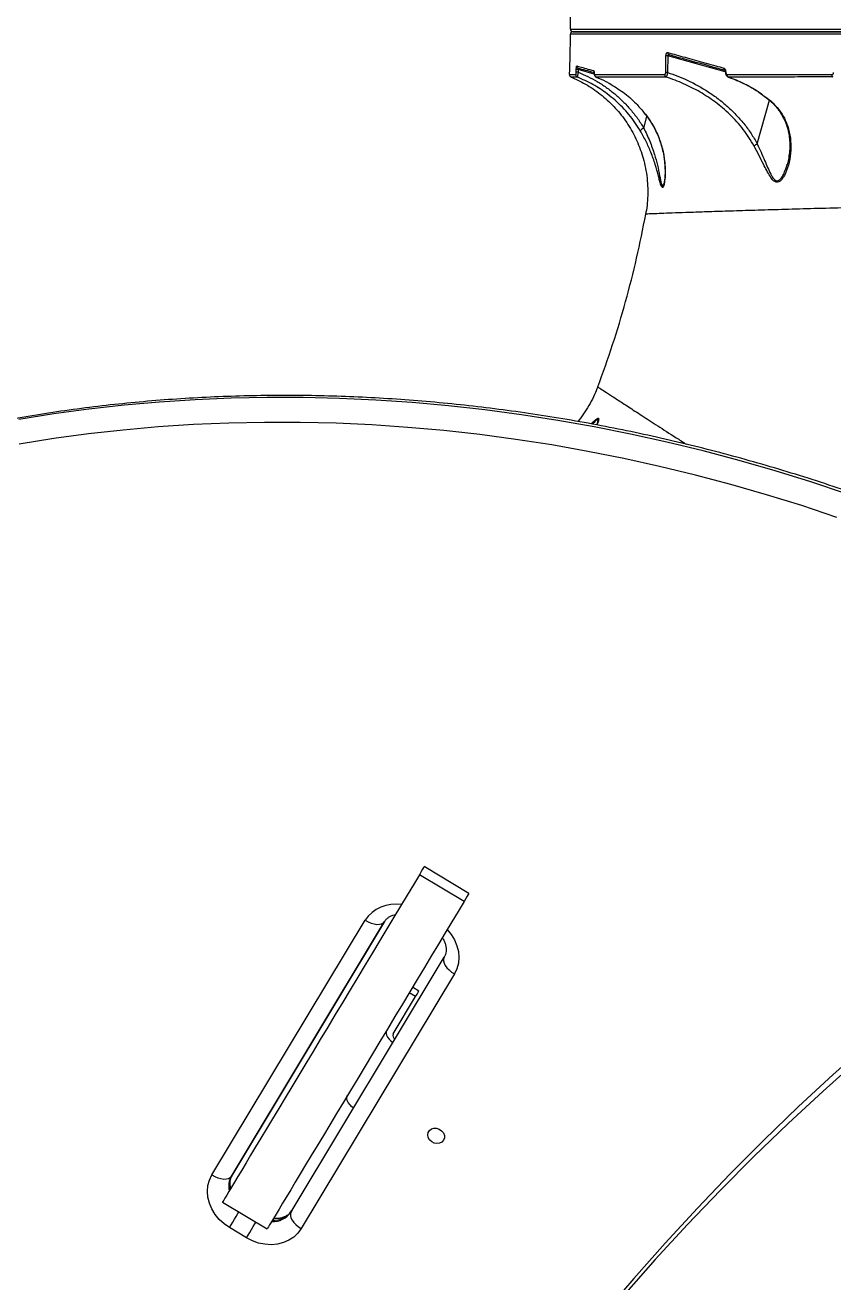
# Model space of a CAD drawing. Header units: millimetres. Extents: x -7098 to 6497, y -6127 to 5201.
# Drawn here: x -1376 to -1051, y 228 to 735 of the extents above; entities that cross this region are included whole.
import ezdxf

# ---------------------------------------------------------------- set-up
doc = ezdxf.new("R2010")
doc.units = ezdxf.units.MM
doc.layers.add('DIKOM_ОБЪЕКТ', color=7, linetype='Continuous')
doc.layers.add('DIKOM_РАЗМЕР_ЗОНА', color=7, linetype='Continuous')
doc.styles.add('style1', font='arial.ttf', dxfattribs={"width": 0.8})
doc.dimstyles.new('1-50', dxfattribs={"dimtxt": 300, "dimasz": 200, "dimexe": 100, "dimexo": 0, "dimgap": 100, "dimtad": 1, "dimdec": 0, "dimtxsty": 'style1', "dimcen": 0, "dimclrd": 7, "dimclre": 7, "dimadec": 1, "dimazin": 2, "dimtfac": 1, "dimtdec": 0, "dimtmove": 1, "dimatfit": 3, "dimfxl": 0, "dimlwd": 25, "dimlwe": 18, "dimarcsym": 0})

# ---------------------------------------------------------------- blocks, each defined once
blk = doc.blocks.new('*D19')
at = {"layer": 'Defpoints', "color": 0, "transparency": 16777216}
for p in [(-3422.39, 1730.25), (4498.46, 1730.25), (-3422.39, -5447.23)]:
    blk.add_point(p, dxfattribs=at)
at = {"layer": 'DIKOM_РАЗМЕР_ЗОНА', "color": 7, "lineweight": 18, "transparency": 16777216}
for p, q in [((-3422.39, 1730.25), (-3422.39, -5547.23)), ((4498.46, 1730.25), (4498.46, -5547.23))]:
    blk.add_line(p, q, dxfattribs=at)
at = {"layer": 'DIKOM_РАЗМЕР_ЗОНА', "color": 7, "lineweight": 25, "transparency": 16777216}
blk.add_line((4298.46, -5447.23), (-3222.39, -5447.23), dxfattribs=at)
at = {"layer": 'DIKOM_РАЗМЕР_ЗОНА', "color": 7, "transparency": 16777216}
for points in [[(-3222.39, -5413.9), (-3222.39, -5480.57), (-3422.39, -5447.23)], [(4298.46, -5413.9), (4298.46, -5480.57), (4498.46, -5447.23)]]:
    blk.add_solid(points, dxfattribs=at)
at = {"layer": 'DIKOM_РАЗМЕР_ЗОНА', "color": 0, "transparency": 16777216, "insert": (538.03, -5194.06), "char_height": 300, "attachment_point": 5, "style": 'style1'}
blk.add_mtext('7900', dxfattribs=at)
blk = doc.blocks.new('*D20')
at = {"layer": 'Defpoints', "color": 0, "transparency": 16777216}
for p in [(-611.97, 3700.63), (-5926, -2746.55), (-167.79, -2746.55)]:
    blk.add_point(p, dxfattribs=at)
at = {"layer": 'DIKOM_РАЗМЕР_ЗОНА', "color": 7, "lineweight": 18, "transparency": 16777216}
for p, q in [((-611.97, 3700.63), (-6026, 3700.63)), ((-167.79, -2746.55), (-6026, -2746.55))]:
    blk.add_line(p, q, dxfattribs=at)
at = {"layer": 'DIKOM_РАЗМЕР_ЗОНА', "color": 7, "lineweight": 25, "transparency": 16777216}
blk.add_line((-5926, 3500.63), (-5926, -2546.55), dxfattribs=at)
at = {"layer": 'DIKOM_РАЗМЕР_ЗОНА', "color": 7, "transparency": 16777216}
for points in [[(-5959.34, 3500.63), (-5892.67, 3500.63), (-5926, 3700.63)], [(-5959.34, -2546.55), (-5892.67, -2546.55), (-5926, -2746.55)]]:
    blk.add_solid(points, dxfattribs=at)
at = {"layer": 'DIKOM_РАЗМЕР_ЗОНА', "color": 0, "transparency": 16777216, "insert": (-6179.18, 477.04), "char_height": 300, "attachment_point": 5, "rotation": 90, "style": 'style1'}
blk.add_mtext('6450', dxfattribs=at)
blk = doc.blocks.new('*D18')
at = {"layer": 'Defpoints', "color": 0, "transparency": 16777216}
for p in [(-621.7, 5200.63), (-6648, -4870.84), (-133.42, -4870.84)]:
    blk.add_point(p, dxfattribs=at)
at = {"layer": 'DIKOM_РАЗМЕР_ЗОНА', "color": 7, "lineweight": 18, "transparency": 16777216}
for p, q in [((-621.7, 5200.63), (-6748, 5200.63)), ((-133.42, -4870.84), (-6748, -4870.84))]:
    blk.add_line(p, q, dxfattribs=at)
at = {"layer": 'DIKOM_РАЗМЕР_ЗОНА', "color": 7, "lineweight": 25, "transparency": 16777216}
blk.add_line((-6648, 5000.63), (-6648, -4670.84), dxfattribs=at)
at = {"layer": 'DIKOM_РАЗМЕР_ЗОНА', "color": 7, "transparency": 16777216}
for points in [[(-6681.34, 5000.63), (-6614.67, 5000.63), (-6648, 5200.63)], [(-6681.34, -4670.84), (-6614.67, -4670.84), (-6648, -4870.84)]]:
    blk.add_solid(points, dxfattribs=at)
at = {"layer": 'DIKOM_РАЗМЕР_ЗОНА', "color": 0, "transparency": 16777216, "insert": (-6901.18, 458.27), "char_height": 300, "attachment_point": 5, "rotation": 90, "style": 'style1'}
blk.add_mtext('10100', dxfattribs=at)
blk = doc.blocks.new('*D17')
at = {"layer": 'Defpoints', "color": 0, "transparency": 16777216}
for p in [(-5422.39, 1752.13), (6497.47, 1509.82), (-5422.39, -6026.73)]:
    blk.add_point(p, dxfattribs=at)
at = {"layer": 'DIKOM_РАЗМЕР_ЗОНА', "color": 7, "lineweight": 18, "transparency": 16777216}
for p, q in [((-5422.39, 1752.13), (-5422.39, -6126.73)), ((6497.47, 1509.82), (6497.47, -6126.73))]:
    blk.add_line(p, q, dxfattribs=at)
at = {"layer": 'DIKOM_РАЗМЕР_ЗОНА', "color": 7, "lineweight": 25, "transparency": 16777216}
blk.add_line((6297.47, -6026.73), (-5222.39, -6026.73), dxfattribs=at)
at = {"layer": 'DIKOM_РАЗМЕР_ЗОНА', "color": 7, "transparency": 16777216}
for points in [[(-5222.39, -5993.4), (-5222.39, -6060.07), (-5422.39, -6026.73)], [(6297.47, -5993.4), (6297.47, -6060.07), (6497.47, -6026.73)]]:
    blk.add_solid(points, dxfattribs=at)
at = {"layer": 'DIKOM_РАЗМЕР_ЗОНА', "color": 0, "transparency": 16777216, "insert": (537.54, -5773.56), "char_height": 300, "attachment_point": 5, "style": 'style1'}
blk.add_mtext('11900', dxfattribs=at)

msp = doc.modelspace()

# ---------------------------------------------------------------- linework, layer by layer
at = {"layer": 'DIKOM_ОБЪЕКТ', "color": 7, "linetype": 'Continuous', "lineweight": 15}
for p, q in [((-1117.09, 722.28), (-1117.17, 715.6)), ((-1093.91, 715.85), (-1117.09, 722.28)), ((-1154, 715.69), (-1153.96, 716.7)), ((-1153.13, 716.71), (-1153.17, 715.69)), ((-1146.7, 714.93), (-1153.13, 716.71)), ((-1146.74, 715.28), (-1146.74, 715.27)), ((-1153.54, 713.72), (-1153.79, 713.72)), ((-1092.75, 713.73), (-1089.99, 712.71)), ((-1092.6, 713.74), (-1092.74, 713.78)), ((-1092.6, 713.74), (-1089.91, 712.72)), ((-1089.91, 712.72), (-1090, 712.7)), ((-1081.03, 686.76), (-1076.15, 704.35)), ((-1126.9, 699.55), (-1126.16, 698.68)), ((-1126.82, 699.56), (-1126.06, 698.71)), ((-1126.77, 693.16), (-1125.48, 697.81)), ((-1126.06, 698.71), (-1126.11, 698.73)), ((-1069.06, 678.39), (-1068.98, 678.63)), ((-1145.4, 574.48), (-1145.33, 574.7)), ((-1145.34, 574.63), (-1145.38, 574.51)), ((-1197.21, 384.6), (-1215.21, 395.42)), ((-1199.16, 381.35), (-1217.16, 392.16)), ((-1300.74, 271.09), (-1239.05, 373.77)), ((-1231.19, 373.27), (-1292.88, 270.59)), ((-1292.61, 271.04), (-1231.19, 373.27)), ((-1268.88, 256.17), (-1207.18, 358.85)), ((-1203.05, 352.14), (-1264.74, 249.46)), ((-1218.69, 343.03), (-1221.26, 344.57)), ((-1217.35, 345.25), (-1219.92, 346.8)), ((-1227.75, 327.94), (-1218.69, 343.03)), ((-1292.88, 270.59), (-1292.61, 271.04)), ((-1296.46, 260.19), (-1278.46, 249.37)), ((-1268.88, 256.17), (-1268.61, 256.62)), ((-1286.81, 245.75), (-1293.66, 249.87))]:
    msp.add_line(p, q, dxfattribs=at)
at = {"layer": 'DIKOM_ОБЪЕКТ', "color": 7, "linetype": 'Continuous', "lineweight": 15, "flags": 128}
for points in [[(-1146.72, 715.37), (-1146.74, 715.29), (-1146.74, 715.28)], [(-1093.76, 715.81), (-1093.86, 715.79), (-1093.9, 715.77), (-1093.91, 715.76)], [(-1076.38, 704.74), (-1076.5, 704.69), (-1076.55, 704.71)], [(-1045.13, 545.76), (-1059.46, 550.54), (-1073.87, 555.01), (-1088.34, 559.18), (-1102.86, 563.03), (-1117.44, 566.57), (-1132.05, 569.8), (-1146.69, 572.72), (-1161.36, 575.32), (-1176.04, 577.6), (-1190.73, 579.56), (-1205.41, 581.2), (-1220.09, 582.51), (-1234.74, 583.51), (-1249.38, 584.18), (-1263.97, 584.53), (-1278.52, 584.55), (-1293.03, 584.25), (-1307.47, 583.63), (-1321.84, 582.69), (-1336.14, 581.42), (-1350.36, 579.83), (-1364.49, 577.92), (-1378.51, 575.69)], [(-1048.94, 536.22), (-1063.11, 540.94), (-1077.34, 545.35), (-1091.64, 549.46), (-1105.99, 553.27), (-1120.39, 556.77), (-1134.83, 559.95), (-1149.29, 562.83), (-1163.79, 565.4), (-1178.29, 567.65), (-1192.8, 569.58), (-1207.31, 571.2), (-1221.81, 572.5), (-1236.29, 573.48), (-1250.75, 574.14), (-1265.17, 574.48), (-1279.55, 574.5), (-1293.88, 574.21), (-1308.15, 573.59), (-1322.35, 572.65), (-1336.48, 571.4), (-1350.52, 569.83), (-1364.48, 567.94), (-1378.34, 565.74)], [(-895.23, 427.77), (-911.85, 417.41), (-928.24, 406.75), (-944.39, 395.82), (-960.3, 384.6), (-975.96, 373.11), (-991.38, 361.34), (-1006.54, 349.3), (-1021.44, 336.99), (-1036.08, 324.42), (-1050.45, 311.59), (-1064.54, 298.5), (-1078.37, 285.16), (-1091.91, 271.57), (-1105.17, 257.73), (-1118.14, 243.65), (-1130.82, 229.34), (-1143.2, 214.79)], [(-899.23, 421.12), (-915.85, 410.75), (-932.24, 400.1), (-948.39, 389.16), (-964.3, 377.95), (-979.96, 366.45), (-995.38, 354.68), (-1010.54, 342.64), (-1025.44, 330.33), (-1040.08, 317.76), (-1054.44, 304.93), (-1068.54, 291.84), (-1082.37, 278.5), (-1095.91, 264.91), (-1109.17, 251.08), (-1122.14, 237), (-1134.82, 222.69)], [(-1215.21, 395.42), (-1215.25, 395.35), (-1215.46, 394.99), (-1215.87, 394.32), (-1216.44, 393.37), (-1217.16, 392.16)], [(-1217.16, 392.16), (-1219.59, 388.12), (-1222.13, 383.9), (-1224.76, 379.52), (-1227.48, 374.99), (-1230.28, 370.34), (-1233.14, 365.57), (-1236.06, 360.71), (-1239.02, 355.78), (-1242.02, 350.8), (-1245.03, 345.78), (-1248.06, 340.75), (-1251.08, 335.72), (-1254.09, 330.71), (-1257.07, 325.74), (-1260.02, 320.83), (-1262.92, 316.01), (-1265.76, 311.28), (-1268.54, 306.66), (-1271.23, 302.18), (-1273.83, 297.86), (-1276.33, 293.7), (-1278.72, 289.72), (-1280.99, 285.94), (-1283.13, 282.37), (-1285.14, 279.03), (-1287, 275.93), (-1288.71, 273.08), (-1290.27, 270.5), (-1291.66, 268.18), (-1292.88, 266.15), (-1293.93, 264.4), (-1294.8, 262.95), (-1295.49, 261.8), (-1296, 260.96), (-1296.32, 260.42), (-1296.46, 260.2), (-1296.46, 260.19)], [(-1199.16, 381.35), (-1201.59, 377.31), (-1204.13, 373.08), (-1206.76, 368.7), (-1209.48, 364.17), (-1212.28, 359.52), (-1215.14, 354.75), (-1218.06, 349.9), (-1221.02, 344.97), (-1224.02, 339.98), (-1227.03, 334.97), (-1230.06, 329.93), (-1233.08, 324.9), (-1236.09, 319.89), (-1239.07, 314.92), (-1242.02, 310.02), (-1244.92, 305.19), (-1247.76, 300.46), (-1250.54, 295.85), (-1253.23, 291.37), (-1255.83, 287.04), (-1258.33, 282.88), (-1260.72, 278.9), (-1262.99, 275.12), (-1265.13, 271.56), (-1267.14, 268.22), (-1269, 265.12), (-1270.71, 262.27), (-1272.27, 259.68), (-1273.66, 257.37), (-1274.88, 255.33), (-1275.93, 253.59), (-1276.8, 252.14), (-1277.49, 250.99), (-1278, 250.14), (-1278.32, 249.61), (-1278.46, 249.38), (-1278.46, 249.37)], [(-1197.21, 384.6), (-1197.25, 384.54), (-1197.46, 384.17), (-1197.87, 383.5), (-1198.44, 382.55), (-1199.16, 381.35)], [(-1239.05, 373.77), (-1237.85, 373.13), (-1236.61, 372.63), (-1235.4, 372.29), (-1234.26, 372.13), (-1233.23, 372.15), (-1232.36, 372.36), (-1231.66, 372.73), (-1231.19, 373.27)], [(-1205.97, 370.02), (-1204.33, 368.03), (-1203, 365.83), (-1202.02, 363.52), (-1201.43, 361.14), (-1201.24, 358.75), (-1201.45, 356.42), (-1202.06, 354.2), (-1203.05, 352.14)], [(-1207.18, 358.85), (-1207.43, 358.17), (-1207.44, 357.39), (-1207.21, 356.52), (-1206.75, 355.6), (-1206.07, 354.66), (-1205.2, 353.75), (-1204.19, 352.9), (-1203.05, 352.14)], [(-1218.69, 343.03), (-1218.09, 344.03), (-1217.66, 344.74), (-1217.41, 345.15), (-1217.35, 345.25)], [(-1230.32, 329.48), (-1230.54, 328.91), (-1230.55, 328.23), (-1230.35, 327.49), (-1229.95, 326.7), (-1229.37, 325.9), (-1228.63, 325.12), (-1227.85, 324.46)], [(-1243.71, 298.06), (-1244.49, 298.72), (-1245.23, 299.5), (-1245.81, 300.3), (-1246.21, 301.08), (-1246.41, 301.83), (-1246.4, 302.5), (-1246.19, 303.08)], [(-1207.43, 285.08), (-1208.09, 284.34), (-1209.01, 283.88), (-1210.08, 283.74), (-1211.18, 283.95), (-1212.21, 284.47), (-1213.04, 285.25), (-1213.59, 286.21), (-1213.8, 287.24), (-1213.64, 288.24), (-1213.13, 289.08), (-1212.33, 289.69), (-1211.32, 289.99), (-1210.22, 289.95), (-1209.14, 289.59), (-1208.19, 288.93), (-1207.49, 288.04), (-1207.11, 287.03), (-1207.09, 286.01), (-1207.43, 285.08)], [(-1293.66, 249.87), (-1295.85, 251.39), (-1297.8, 253.19), (-1299.46, 255.2), (-1300.8, 257.4), (-1301.77, 259.71), (-1302.37, 262.09), (-1302.56, 264.48), (-1302.35, 266.81), (-1301.74, 269.04), (-1300.74, 271.09)], [(-1300.74, 271.09), (-1299.54, 270.45), (-1298.31, 269.95), (-1297.1, 269.61), (-1295.96, 269.45), (-1294.93, 269.48), (-1294.05, 269.68), (-1293.36, 270.06), (-1292.88, 270.59)], [(-1293.66, 249.87), (-1293.03, 250.93), (-1292.34, 252.07), (-1291.64, 253.25), (-1290.94, 254.41), (-1290.27, 255.52), (-1289.85, 256.22)], [(-1268.88, 256.17), (-1269.13, 255.5), (-1269.14, 254.71), (-1268.9, 253.84), (-1268.44, 252.92), (-1267.76, 251.99), (-1266.9, 251.08), (-1265.88, 250.22), (-1264.74, 249.46)], [(-1286.81, 245.75), (-1286.17, 246.81), (-1285.48, 247.95), (-1284.78, 249.13), (-1284.08, 250.29), (-1283.41, 251.4), (-1282.99, 252.1)], [(-1264.74, 249.46), (-1266.1, 247.62), (-1267.77, 246.04), (-1269.73, 244.76), (-1271.93, 243.81), (-1274.31, 243.21), (-1276.81, 242.98), (-1279.38, 243.13), (-1281.94, 243.65), (-1284.44, 244.53), (-1286.81, 245.75)]]:
    msp.add_lwpolyline(points, dxfattribs=at)
at = {"layer": 'DIKOM_ОБЪЕКТ', "color": 7, "linetype": 'Continuous', "lineweight": 15}
for centre, radius, start, end in [((-1526.29, 731.99), 370, 0.1545, 2.6786), ((-1526.29, 731.99), 370, 357.3213, 359.8455), ((-1155.3, 732.99), 1, 180.1344, 270), ((-1155.3, 730.99), 1, 90, 179.8278), ((-1117.16, 711.86), 10.42, 89.629, 93.7564), ((-1116.15, 723.5), 0.928, 173.8826, 252.2106), ((-1155.7, 714.65), 1, 177.2293, 247.9929), ((-1153.15, 714.65), 1, 177.3051, 247.3784), ((-1153.58, 708.87), 6.83, 86.5143, 93.5185), ((-1153.52, 709.93), 6.79, 86.6799, 93.7291), ((-1152.74, 718.15), 0.995, 177.5375, 254.3449), ((-1145.96, 716.27), 1, 176.9005, 210.9863), ((-1145.54, 714.65), 1, 177.1694, 246.916), ((-1117.36, 714.64), 1.01, 176.6166, 244.9853), ((-1117.44, 704.42), 11.18, 88.6356, 92.4764), ((-1093.61, 717.22), 0.918, 171.0049, 240.029), ((-1092.14, 714.64), 1.01, 176.139, 242.919), ((-1050.06, 714.63), 1.03, 175.3005, 238.941), ((-1124.57, 688.8), 4.88, 116.7958, 137.7061), ((-1076.95, 678.96), 8.8, 117.5784, 127.75), ((-1526.29, 731.99), 407, 344.5, 349.5978), ((-1526.29, 731.99), 407, 339.402, 344.5), ((-1226.86, 365.66), 14.64, 80.3806, 146.371), ((-1225.89, 327.43), 1.93, 164.6673, 234.6648), ((-1286.06, 266.62), 7.89, 149.8076, 193.7671), ((-1285.79, 267.07), 7.89, 149.8106, 193.7641), ((-1275.96, 260.82), 8.47, 265.3059, 326.7402), ((-1275.7, 261.26), 8.47, 265.303, 326.7431)]:
    msp.add_arc(centre, radius, start, end, dxfattribs=at)
for points, knots in [([(-947.16, 730.99), (-951.1, 730.99), (-961.71, 730.99), (-978.43, 730.99), (-997.09, 730.99), (-1015.12, 730.99), (-1032.43, 730.99), (-1048.94, 730.99), (-1064.3, 730.99), (-1078.47, 730.99), (-1091.45, 730.99), (-1103.47, 730.99), (-1114.42, 730.99), (-1124.26, 730.99), (-1132.76, 730.99), (-1139.92, 730.99), (-1145.78, 730.99), (-1150.41, 730.99), (-1153.84, 730.99), (-1155.66, 730.99), (-1156.68, 730.99), (-1156.3, 730.99), (-1156.3, 730.99)], [0, 0, 0, 0, 0.031306, 0.084337, 0.13741, 0.190441, 0.245013, 0.299629, 0.354201, 0.407233, 0.460305, 0.513337, 0.567909, 0.622525, 0.677097, 0.730128, 0.7832, 0.836231, 0.890802, 0.945417, 0.999989, 1, 1, 1, 1]), ([(-1156.3, 732.98), (-1156.17, 732.98), (-1155.92, 732.98), (-1153.91, 732.98), (-1150.69, 732.98), (-1146.09, 732.98), (-1140.12, 732.98), (-1132.9, 732.98), (-1124.51, 732.98), (-1115, 732.98), (-1104.23, 732.98), (-1092.18, 732.99), (-1078.87, 732.99), (-1065.18, 732.99), (-1051.35, 732.99), (-1037.57, 732.99), (-1023.04, 732.99), (-1007.79, 732.99), (-991.98, 732.99), (-975.7, 732.99), (-960.77, 732.99), (-951.1, 732.99), (-947.16, 732.99)], [0, 0, 0, 0, 0.053031, 0.106103, 0.159134, 0.213706, 0.268322, 0.322893, 0.375925, 0.428997, 0.482028, 0.5366, 0.591216, 0.645787, 0.691942, 0.738149, 0.784357, 0.831003, 0.877649, 0.92312, 0.968694, 1, 1, 1, 1]), ([(-946.66, 731.99), (-950.59, 731.99), (-961.25, 731.99), (-978.1, 731.99), (-996.95, 731.99), (-1015.01, 731.99), (-1032.2, 731.99), (-1048.43, 731.99), (-1063.66, 731.99), (-1077.82, 731.99), (-1090.92, 731.99), (-1102.93, 731.99), (-1113.8, 731.99), (-1123.46, 731.99), (-1131.89, 731.99), (-1139.04, 731.99), (-1144.91, 731.99), (-1149.53, 731.99), (-1152.82, 731.99), (-1154.9, 731.99), (-1155.17, 731.99), (-1155.3, 731.99)], [0, 0, 0, 0, 0.031308, 0.084982, 0.138827, 0.192756, 0.246687, 0.300531, 0.354206, 0.40788, 0.461724, 0.515654, 0.569584, 0.623428, 0.677103, 0.730778, 0.784621, 0.838551, 0.892481, 0.946325, 1, 1, 1, 1]), ([(-1155.3, 731.99), (-1155.17, 731.99), (-1154.92, 731.99), (-1152.92, 731.99), (-1149.7, 731.99), (-1145.11, 731.99), (-1139.16, 731.99), (-1131.96, 731.99), (-1123.58, 731.99), (-1114.1, 731.99), (-1103.36, 731.99), (-1091.34, 731.99), (-1078.05, 731.99), (-1064.63, 731.99), (-1051.36, 731.99), (-1038.47, 731.99), (-1024.95, 731.99), (-1010.68, 731.99), (-995.65, 731.99), (-979.87, 731.99), (-963.57, 731.99), (-952.3, 731.99), (-946.66, 731.99)], [0, 0, 0, 0, 0.053031, 0.106103, 0.159133, 0.213705, 0.26832, 0.322892, 0.375923, 0.428995, 0.482027, 0.536599, 0.591215, 0.645787, 0.689277, 0.732812, 0.776347, 0.819837, 0.864853, 0.909918, 0.954984, 1, 1, 1, 1]), ([(-1117.92, 715.59), (-1117.91, 716.25), (-1117.87, 718.48), (-1117.85, 720.7), (-1117.84, 722.26)], [0, 0, 0, 0, 0.299636, 1, 1, 1, 1]), ([(-1117.84, 722.26), (-1117.84, 722.4), (-1117.82, 722.68), (-1117.73, 723.05), (-1117.6, 723.35), (-1117.43, 723.55), (-1117.25, 723.63), (-1117.13, 723.61), (-1117.08, 723.6)], [0, 0, 0, 0, 0.164382, 0.329144, 0.489773, 0.661607, 0.861385, 1, 1, 1, 1]), ([(-1116.44, 722.62), (-1116.49, 722.63), (-1116.63, 722.66), (-1116.82, 722.68), (-1116.97, 722.65), (-1117.05, 722.6), (-1117.1, 722.55), (-1117.12, 722.5), (-1117.13, 722.43), (-1117.12, 722.35), (-1117.1, 722.3), (-1117.09, 722.28)], [0, 0, 0, 0, 0.185227, 0.430441, 0.610164, 0.693471, 0.746482, 0.808332, 0.866698, 0.929854, 1, 1, 1, 1]), ([(-1117.08, 723.6), (-1116.8, 723.52), (-1115.4, 723.14), (-1111.67, 722.11), (-1105.6, 720.43), (-1099.39, 718.71), (-1095.59, 717.66), (-1094.52, 717.37)], [0, 0, 0, 0, 0.041372, 0.20687, 0.53815, 0.869433, 1, 1, 1, 1]), ([(-1093.93, 716.38), (-1097.97, 717.49), (-1106.05, 719.74), (-1112.97, 721.66), (-1116.44, 722.62)], [0, 0, 0, 0, 0.499178, 1, 1, 1, 1]), ([(-1156.69, 714.69), (-1156.59, 714.69), (-1156.38, 714.69), (-1154.9, 714.69), (-1154.15, 714.7)], [0, 0, 0, 0, 0.497004, 1, 1, 1, 1]), ([(-1154.15, 714.7), (-1154.14, 714.7), (-1154.12, 714.71), (-1154.09, 714.83), (-1154.05, 715.05), (-1154.02, 715.35), (-1154.01, 715.58), (-1154, 715.69)], [0, 0, 0, 0, 0.148785, 0.348731, 0.557344, 0.779053, 1, 1, 1, 1]), ([(-1153.96, 716.7), (-1153.96, 716.87), (-1153.94, 717.2), (-1153.9, 717.64), (-1153.85, 717.97), (-1153.79, 718.17), (-1153.75, 718.19), (-1153.74, 718.19)], [0, 0, 0, 0, 0.206428, 0.413342, 0.614219, 0.813481, 1, 1, 1, 1]), ([(-1153.74, 718.19), (-1153.66, 718.17), (-1153.27, 718.07), (-1152.16, 717.76), (-1150.13, 717.2), (-1148.02, 716.61), (-1146.96, 716.32)], [0, 0, 0, 0, 0.048063, 0.240323, 0.619879, 1, 1, 1, 1]), ([(-1153.17, 715.69), (-1153.21, 715.47), (-1153.3, 715.03), (-1153.42, 714.44), (-1153.5, 714), (-1153.54, 713.77), (-1153.54, 713.74), (-1153.54, 713.72)], [0, 0, 0, 0, 0.222339, 0.444821, 0.663817, 0.880639, 1, 1, 1, 1]), ([(-1153.01, 717.19), (-1153.04, 717.2), (-1153.1, 717.21), (-1153.16, 717.16), (-1153.18, 717.09), (-1153.19, 717.02), (-1153.19, 716.96), (-1153.17, 716.84), (-1153.15, 716.77), (-1153.13, 716.71)], [0, 0, 0, 0, 0.206682, 0.404935, 0.5396, 0.590647, 0.729448, 0.785739, 1, 1, 1, 1]), ([(-1153.17, 715.69), (-1150.59, 714.53), (-1146.68, 712.77), (-1141.89, 709.62), (-1138.4, 706.95), (-1135.12, 703.97), (-1132.05, 700.66), (-1129.21, 697.07), (-1127.58, 694.46), (-1126.77, 693.16)], [0, 0, 0, 0, 0.240399, 0.363674, 0.486953, 0.613361, 0.73976, 0.869882, 1, 1, 1, 1]), ([(-1146.75, 715.46), (-1147.95, 715.79), (-1150.51, 716.5), (-1152.14, 716.95), (-1153.01, 717.19)], [0, 0, 0, 0, 0.464794, 1, 1, 1, 1]), ([(-1146.96, 716.32), (-1146.93, 716.3), (-1146.86, 716.24), (-1146.78, 715.96), (-1146.73, 715.64), (-1146.72, 715.43), (-1146.72, 715.37)], [0, 0, 0, 0, 0.292752, 0.584947, 0.881984, 1, 1, 1, 1]), ([(-1146.8, 715.77), (-1146.8, 715.77), (-1146.8, 715.76), (-1146.78, 715.7), (-1146.76, 715.56), (-1146.74, 715.41), (-1146.74, 715.29), (-1146.74, 715.28)], [0, 0, 0, 0, 0.111761, 0.312348, 0.5913, 0.933589, 1, 1, 1, 1]), ([(-1146.74, 715.28), (-1146.73, 715.12), (-1146.7, 714.78), (-1146.61, 714.41), (-1146.42, 714.07), (-1146.18, 713.83), (-1145.98, 713.75), (-1145.89, 713.72)], [0, 0, 0, 0, 0.248839, 0.512307, 0.689664, 0.860704, 1, 1, 1, 1]), ([(-1146.72, 715.37), (-1146.71, 715.3), (-1146.7, 715.13), (-1146.67, 714.9), (-1146.61, 714.73), (-1146.56, 714.71), (-1146.54, 714.7)], [0, 0, 0, 0, 0.183574, 0.46269, 0.730994, 1, 1, 1, 1]), ([(-1146.54, 714.7), (-1144.83, 714.7), (-1141.42, 714.7), (-1134.86, 714.7), (-1127.32, 714.7), (-1121.35, 714.7), (-1118.37, 714.7)], [0, 0, 0, 0, 0.248616, 0.497233, 0.748616, 1, 1, 1, 1]), ([(-1118.37, 714.7), (-1118.36, 714.7), (-1118.31, 714.71), (-1118.21, 714.74), (-1118.1, 714.87), (-1118, 715.06), (-1117.94, 715.31), (-1117.93, 715.5), (-1117.92, 715.59)], [0, 0, 0, 0, 0.035418, 0.257291, 0.448204, 0.628102, 0.814377, 1, 1, 1, 1]), ([(-1117.17, 715.6), (-1117.21, 715.39), (-1117.29, 714.97), (-1117.44, 714.42), (-1117.59, 714), (-1117.71, 713.79), (-1117.77, 713.75), (-1117.79, 713.73)], [0, 0, 0, 0, 0.222119, 0.444394, 0.66507, 0.89226, 1, 1, 1, 1]), ([(-1117.17, 715.6), (-1114.44, 714.59), (-1108.74, 712.49), (-1102.01, 708.69), (-1096.78, 705.01), (-1093.05, 701.94), (-1089.59, 698.6), (-1086.4, 694.97), (-1083.48, 691.05), (-1081.85, 688.19), (-1081.03, 686.76)], [0, 0, 0, 0, 0.184784, 0.385691, 0.488233, 0.590767, 0.691553, 0.792324, 0.896172, 1, 1, 1, 1]), ([(-1094.52, 717.37), (-1094.41, 717.32), (-1094.21, 717.22), (-1093.96, 716.84), (-1093.79, 716.35), (-1093.77, 715.98), (-1093.76, 715.81)], [0, 0, 0, 0, 0.259144, 0.517727, 0.781224, 1, 1, 1, 1]), ([(-1094.08, 716.44), (-1094.08, 716.45), (-1094.08, 716.45), (-1094.02, 716.37), (-1093.96, 716.19), (-1093.91, 715.97), (-1093.91, 715.82), (-1093.91, 715.76)], [0, 0, 0, 0, 0.12318, 0.345605, 0.601074, 0.848329, 1, 1, 1, 1]), ([(-1093.9, 715.76), (-1093.89, 715.55), (-1093.86, 715.06), (-1093.59, 714.45), (-1093.21, 713.97), (-1092.88, 713.83), (-1092.75, 713.77)], [0, 0, 0, 0, 0.244531, 0.557421, 0.814726, 1, 1, 1, 1]), ([(-1093.76, 715.81), (-1093.76, 715.76), (-1093.75, 715.57), (-1093.69, 715.26), (-1093.54, 714.96), (-1093.36, 714.75), (-1093.22, 714.72), (-1093.15, 714.71)], [0, 0, 0, 0, 0.079854, 0.318127, 0.555572, 0.777366, 1, 1, 1, 1]), ([(-1093.15, 714.71), (-1090, 714.71), (-1083.69, 714.71), (-1073.44, 714.71), (-1062.64, 714.71), (-1054.94, 714.72), (-1051.09, 714.72)], [0, 0, 0, 0, 0.249121, 0.498242, 0.749122, 1, 1, 1, 1]), ([(-1051.09, 714.72), (-1050.98, 714.73), (-1050.77, 714.75), (-1050.52, 714.9), (-1050.37, 715.1), (-1050.29, 715.31), (-1050.28, 715.46), (-1050.27, 715.53)], [0, 0, 0, 0, 0.319616, 0.561894, 0.727975, 0.864043, 1, 1, 1, 1]), ([(-1156.02, 713.72), (-1156.06, 713.72), (-1156.1, 713.72), (-1156.08, 713.72), (-1156.08, 713.72)], [0, 0, 0, 0, 0.913325, 1, 1, 1, 1]), ([(-1156.09, 713.7), (-1155.41, 713.42), (-1153.68, 712.71), (-1150.95, 711.3), (-1147.91, 709.48), (-1144.96, 707.41), (-1142.13, 705.1), (-1139.46, 702.58), (-1136.97, 699.84), (-1134.67, 696.92), (-1132.59, 693.82), (-1130.75, 690.56), (-1129.14, 687.17), (-1127.8, 683.67), (-1126.68, 679.95), (-1125.84, 676.03), (-1125.31, 671.97), (-1125.11, 667.93), (-1125.25, 663.94), (-1125.56, 660.8), (-1125.92, 659.01), (-1126.02, 658.51)], [0, 0, 0, 0, 0.032092, 0.082935, 0.135111, 0.188177, 0.241853, 0.295963, 0.350388, 0.405044, 0.459879, 0.514851, 0.569931, 0.625095, 0.680324, 0.741307, 0.801561, 0.860977, 0.919608, 0.977497, 1, 1, 1, 1]), ([(-1153.79, 713.72), (-1154.43, 713.72), (-1155.73, 713.72), (-1155.93, 713.72), (-1156.02, 713.72)], [0, 0, 0, 0, 0.488067, 1, 1, 1, 1]), ([(-1128.18, 692.09), (-1128.88, 693.21), (-1130.98, 696.58), (-1135.29, 701.74), (-1141.04, 706.81), (-1147.17, 710.89), (-1151.4, 712.77), (-1153.54, 713.72)], [0, 0, 0, 0, 0.116579, 0.350266, 0.589705, 0.793088, 1, 1, 1, 1]), ([(-1145.93, 713.73), (-1144.62, 713.16), (-1142.86, 712.4), (-1141.2, 711.5), (-1140.77, 711.27)], [0, 0, 0, 0, 0.746812, 1, 1, 1, 1]), ([(-1117.79, 713.73), (-1120.74, 713.73), (-1126.64, 713.73), (-1134.16, 713.73), (-1140.76, 713.73), (-1144.21, 713.73), (-1145.93, 713.73)], [0, 0, 0, 0, 0.248616, 0.497232, 0.748615, 1, 1, 1, 1]), ([(-1140.77, 711.27), (-1138.85, 710.09), (-1134.96, 707.71), (-1130.31, 703.69), (-1127.82, 700.75), (-1126.82, 699.56)], [0, 0, 0, 0, 0.369798, 0.746792, 1, 1, 1, 1]), ([(-1082.34, 685.92), (-1083, 687.07), (-1085, 690.54), (-1089.14, 695.82), (-1094.76, 701.26), (-1100.88, 705.82), (-1107.3, 709.54), (-1113, 712.1), (-1116.56, 713.32), (-1117.79, 713.73)], [0, 0, 0, 0, 0.085626, 0.259056, 0.432615, 0.5933, 0.754539, 0.915351, 1, 1, 1, 1]), ([(-1050.6, 713.75), (-1054.42, 713.75), (-1062.05, 713.75), (-1072.81, 713.74), (-1083.09, 713.74), (-1089.43, 713.74), (-1092.6, 713.74)], [0, 0, 0, 0, 0.249122, 0.498244, 0.749122, 1, 1, 1, 1]), ([(-1090.01, 712.68), (-1088.95, 712.24), (-1086.62, 711.25), (-1083.19, 709.38), (-1079.73, 707.2), (-1077.59, 705.53), (-1076.54, 704.71)], [0, 0, 0, 0, 0.218963, 0.483717, 0.746002, 1, 1, 1, 1]), ([(-1089.91, 712.72), (-1089.81, 712.68), (-1087.36, 711.67), (-1082.61, 709.35), (-1078.47, 706.29), (-1076.38, 704.74)], [0, 0, 0, 0, 0.021098, 0.505707, 1, 1, 1, 1]), ([(-1076.38, 704.74), (-1075.57, 704.04), (-1073.96, 702.63), (-1071.83, 700.06), (-1070.04, 697.14), (-1068.5, 693.4), (-1067.57, 689.07), (-1067.44, 684.21), (-1068.1, 679.37), (-1069.24, 675.8), (-1070.4, 673.5), (-1071.29, 672.23), (-1072.31, 671.35), (-1073.44, 671.22), (-1074.66, 671.96), (-1075.93, 673.66), (-1077.25, 676.01), (-1078.71, 678.9), (-1080.38, 682.22), (-1081.69, 684.69), (-1082.34, 685.92)], [0, 0, 0, 0, 0.047841, 0.095733, 0.15513, 0.214621, 0.302068, 0.389667, 0.481751, 0.573689, 0.607073, 0.640387, 0.677231, 0.707556, 0.737923, 0.782832, 0.829123, 0.87554, 0.937763, 1, 1, 1, 1]), ([(-1076.55, 704.7), (-1076.54, 704.7), (-1075.95, 704.26), (-1074.91, 703.26), (-1073.42, 701.7), (-1072.09, 699.97), (-1070.9, 698.09), (-1069.89, 696.04), (-1069.04, 693.79), (-1068.41, 691.35), (-1068.02, 688.77), (-1067.89, 686.07), (-1068.05, 683.3), (-1068.42, 680.71), (-1068.86, 679.09), (-1069.05, 678.38)], [0, 0, 0, 0, 0.000981, 0.063493, 0.127914, 0.195849, 0.267668, 0.343698, 0.425042, 0.514123, 0.607483, 0.705646, 0.808694, 0.916295, 1, 1, 1, 1]), ([(-1126.16, 698.69), (-1125.92, 698.38), (-1125.17, 697.45), (-1124.53, 696.47), (-1124.11, 695.81)], [0, 0, 0, 0, 0.329263, 1, 1, 1, 1]), ([(-1126.06, 698.71), (-1125.19, 697.52), (-1123.46, 695.14), (-1121.25, 690.9), (-1119.5, 686.12), (-1118.51, 681.46), (-1118.13, 677.4), (-1118.11, 674.04), (-1118.37, 671.43), (-1118.76, 669.74), (-1119.15, 669.05), (-1119.57, 669.3), (-1119.98, 670.43), (-1120.39, 672.02), (-1120.7, 673.23), (-1120.85, 673.83)], [0, 0, 0, 0, 0.092119, 0.184397, 0.311561, 0.438911, 0.527645, 0.616523, 0.704652, 0.760393, 0.804737, 0.849426, 0.901008, 0.950429, 1, 1, 1, 1]), ([(-1124.11, 695.81), (-1124.07, 695.75), (-1123.52, 694.94), (-1122.6, 693.3), (-1121.37, 690.85), (-1120.33, 688.25), (-1119.48, 685.51), (-1118.82, 682.63), (-1118.38, 679.67), (-1118.2, 676.98), (-1118.19, 674.71), (-1118.29, 673.01), (-1118.43, 671.85), (-1118.58, 671.07), (-1118.65, 670.81), (-1118.68, 670.7)], [0, 0, 0, 0, 0.006463, 0.092897, 0.184287, 0.280094, 0.379859, 0.486807, 0.599057, 0.713971, 0.799281, 0.870632, 0.932529, 0.973183, 1, 1, 1, 1]), ([(-1120.85, 673.83), (-1121.26, 675.35), (-1122.08, 678.41), (-1123.76, 683.18), (-1125.76, 687.76), (-1127.37, 690.65), (-1128.18, 692.09)], [0, 0, 0, 0, 0.266982, 0.534324, 0.767267, 1, 1, 1, 1]), ([(-1126.77, 693.16), (-1125.93, 691.42), (-1124.24, 687.89), (-1122.5, 682.82), (-1121.23, 678.1), (-1120.52, 674.68), (-1120.06, 672.32), (-1119.76, 670.89), (-1119.46, 669.92), (-1119.22, 669.73), (-1119.01, 669.84), (-1118.83, 670.11), (-1118.72, 670.59), (-1118.7, 670.71)], [0, 0, 0, 0, 0.180754, 0.366165, 0.51943, 0.675146, 0.7381, 0.802072, 0.867647, 0.913239, 0.924883, 0.982132, 1, 1, 1, 1]), ([(-1081.03, 686.76), (-1080.52, 685.64), (-1079.5, 683.4), (-1078.15, 680.2), (-1076.88, 677.22), (-1075.71, 674.63), (-1074.6, 672.77), (-1073.55, 671.92), (-1072.57, 671.9), (-1071.49, 672.78), (-1070.46, 674.48), (-1069.61, 676.44), (-1069.22, 677.83), (-1069.06, 678.39)], [0, 0, 0, 0, 0.120172, 0.241461, 0.346568, 0.453259, 0.548322, 0.604127, 0.659789, 0.7312, 0.826353, 0.929571, 1, 1, 1, 1]), ([(-983.92, 662.4), (-988.83, 662.3), (-998.66, 662.1), (-1012.66, 661.79), (-1026.06, 661.48), (-1039.23, 661.16), (-1052, 660.83), (-1064.23, 660.5), (-1075.58, 660.17), (-1085.96, 659.86), (-1095.29, 659.56), (-1103.3, 659.29), (-1110.01, 659.06), (-1115.49, 658.87), (-1119.9, 658.71), (-1123.2, 658.58), (-1125.21, 658.51), (-1126.1, 658.47), (-1125.91, 658.48), (-1125.88, 658.48)], [0, 0, 0, 0, 0.056667, 0.113335, 0.170567, 0.227798, 0.291066, 0.354383, 0.417651, 0.482783, 0.54797, 0.613101, 0.674379, 0.735703, 0.79698, 0.860026, 0.923122, 0.986167, 1, 1, 1, 1]), ([(-1145.34, 588.81), (-1145.74, 587.78), (-1146.62, 585.49), (-1148.35, 582.12), (-1150.43, 578.72), (-1152.12, 576.3), (-1153.16, 575.08), (-1153.36, 574.86)], [0, 0, 0, 0, 0.205226, 0.455236, 0.70194, 0.945517, 1, 1, 1, 1]), ([(-1145.21, 588.76), (-1145.18, 588.74), (-1145.12, 588.7), (-1143.7, 587.78), (-1141.19, 586.13), (-1137.59, 583.79), (-1133.04, 580.83), (-1127.65, 577.33), (-1121.22, 573.17), (-1115.24, 569.3), (-1111.02, 566.59), (-1109.66, 565.72)], [0, 0, 0, 0, 0.097007, 0.220071, 0.344903, 0.469736, 0.58698, 0.704317, 0.821564, 0.942226, 1, 1, 1, 1]), ([(-933.42, 497.86), (-934.44, 498.41), (-939.64, 501.23), (-949.1, 506.14), (-961.85, 512.5), (-974.72, 518.6), (-987.68, 524.45), (-1000.75, 530.05), (-1013.91, 535.39), (-1027.15, 540.47), (-1040.47, 545.29), (-1053.87, 549.84), (-1067.33, 554.13), (-1080.85, 558.15), (-1094.42, 561.9), (-1108.04, 565.38), (-1121.7, 568.59), (-1135.39, 571.52), (-1149.1, 574.17), (-1162.84, 576.54), (-1176.58, 578.64), (-1190.33, 580.45), (-1204.09, 581.99), (-1217.83, 583.24), (-1231.56, 584.2), (-1245.26, 584.89), (-1258.94, 585.29), (-1272.58, 585.41), (-1286.18, 585.24), (-1299.74, 584.79), (-1313.23, 584.06), (-1326.67, 583.04), (-1340.04, 581.74), (-1353.33, 580.16), (-1366.54, 578.29), (-1379.66, 576.15), (-1392.69, 573.73), (-1405.62, 571.02), (-1418.44, 568.05), (-1431.15, 564.79), (-1443.73, 561.26), (-1456.19, 557.46), (-1468.52, 553.4), (-1480.71, 549.06), (-1492.76, 544.45), (-1504.65, 539.59), (-1516.39, 534.46), (-1527.96, 529.07), (-1538.38, 523.93), (-1544.87, 520.52), (-1547.63, 519.07)], [0, 0, 0, 0, 0.005204, 0.026497, 0.04779, 0.069084, 0.090377, 0.111671, 0.132964, 0.154257, 0.175551, 0.196844, 0.218137, 0.23943, 0.260723, 0.282016, 0.303308, 0.324601, 0.345893, 0.367185, 0.388477, 0.409768, 0.431059, 0.45235, 0.47364, 0.49493, 0.516219, 0.537508, 0.558797, 0.580085, 0.601371, 0.622658, 0.643943, 0.665228, 0.686512, 0.707795, 0.729077, 0.750358, 0.771637, 0.792916, 0.814193, 0.83547, 0.856744, 0.878018, 0.89929, 0.920561, 0.94183, 0.963097, 0.984363, 1, 1, 1, 1]), ([(-1147.92, 573.9), (-1147.83, 573.99), (-1147.14, 574.67), (-1146.21, 575.59), (-1145.29, 576.27), (-1144.91, 576.2), (-1144.9, 575.62), (-1145.14, 574.76), (-1145.37, 574.04), (-1145.61, 573.56), (-1145.67, 573.46)], [0, 0, 0, 0, 0.036432, 0.274023, 0.436846, 0.575429, 0.713657, 0.837311, 0.96404, 1, 1, 1, 1]), ([(-1145.33, 574.7), (-1145.29, 574.81), (-1145.15, 575.24), (-1145.19, 575.63), (-1145.49, 575.73), (-1146.28, 575.07), (-1146.96, 574.32), (-1147.44, 573.81), (-1147.44, 573.8)], [0, 0, 0, 0, 0.065291, 0.259684, 0.452475, 0.685486, 0.997786, 1, 1, 1, 1]), ([(-1145.3, 574.69), (-1145.3, 574.69), (-1145.31, 574.63), (-1145.42, 574.27), (-1145.57, 573.86), (-1145.71, 573.54), (-1145.74, 573.47)], [0, 0, 0, 0, 0.014023, 0.383989, 0.863807, 1, 1, 1, 1]), ([(-1231.19, 373.27), (-1231.1, 373.4), (-1230.79, 373.89), (-1230.12, 374.61), (-1229.08, 375.34), (-1227.99, 375.87), (-1227.16, 376.05), (-1226.79, 376.14)], [0, 0, 0, 0, 0.096283, 0.372349, 0.604158, 0.823569, 1, 1, 1, 1]), ([(-1207.95, 366.72), (-1207.89, 366.64), (-1207.51, 366.12), (-1207.04, 365.11), (-1206.56, 363.75), (-1206.35, 362.42), (-1206.38, 361.15), (-1206.63, 359.94), (-1206.99, 359.22), (-1207.18, 358.85)], [0, 0, 0, 0, 0.028401, 0.17885, 0.330631, 0.485129, 0.644489, 0.811723, 1, 1, 1, 1]), ([(-1293.08, 265.81), (-1293.12, 265.91), (-1293.32, 266.48), (-1293.43, 267.47), (-1293.42, 268.73), (-1293.17, 269.95), (-1292.81, 270.66), (-1292.61, 271.04)], [0, 0, 0, 0, 0.048961, 0.268483, 0.494904, 0.7325, 1, 1, 1, 1]), ([(-1268.61, 256.62), (-1268.69, 256.49), (-1269.01, 255.99), (-1269.67, 255.28), (-1270.72, 254.54), (-1271.91, 253.99), (-1273.3, 253.63), (-1274.67, 253.49), (-1275.57, 253.57), (-1275.92, 253.61)], [0, 0, 0, 0, 0.067758, 0.262061, 0.4252, 0.579637, 0.743389, 0.90101, 1, 1, 1, 1])]:
    msp.add_open_spline(points, degree=3, knots=knots, dxfattribs=at)

# ---------------------------------------------------------------- dimensions: what is measured, and where the dimension line sits
at = {"layer": 'DIKOM_РАЗМЕР_ЗОНА'}
for base, p1, p2, text, picture, middle in [((-6648, -4870.84), (-621.7, 5200.63), (-133.42, -4870.84), '10100', '*D18', (-6648, 458.27)), ((-5926, -2746.55), (-611.97, 3700.63), (-167.79, -2746.55), '6450', '*D20', (-5926, 477.04))]:
    dim = msp.add_linear_dim(base=base, p1=p1, p2=p2, angle=90, text=text, dimstyle='1-50', override={"dimscale": 1, "dimtix": 0, "dimtofl": 1, "dimtmove": 1, "dimatfit": 3}, dxfattribs=at)
    dim.commit()
    dim.dimension.update_dxf_attribs({"geometry": picture, "text_midpoint": middle, "dimtype": 160})
for base, p1, p2, text, picture, middle in [((-5422.39, -6026.73), (6497.47, 1509.82), (-5422.39, 1752.13), '11900', '*D17', (537.54, -6026.73)), ((-3422.39, -5447.23), (4498.46, 1730.25), (-3422.39, 1730.25), '7900', '*D19', (538.03, -5447.23))]:
    dim = msp.add_linear_dim(base=base, p1=p1, p2=p2, text=text, dimstyle='1-50', override={"dimscale": 1, "dimtix": 0, "dimtofl": 1, "dimtmove": 1, "dimatfit": 3}, dxfattribs=at)
    dim.commit()
    dim.dimension.update_dxf_attribs({"geometry": picture, "text_midpoint": middle, "dimtype": 160})

doc.saveas('drawing.dxf')
